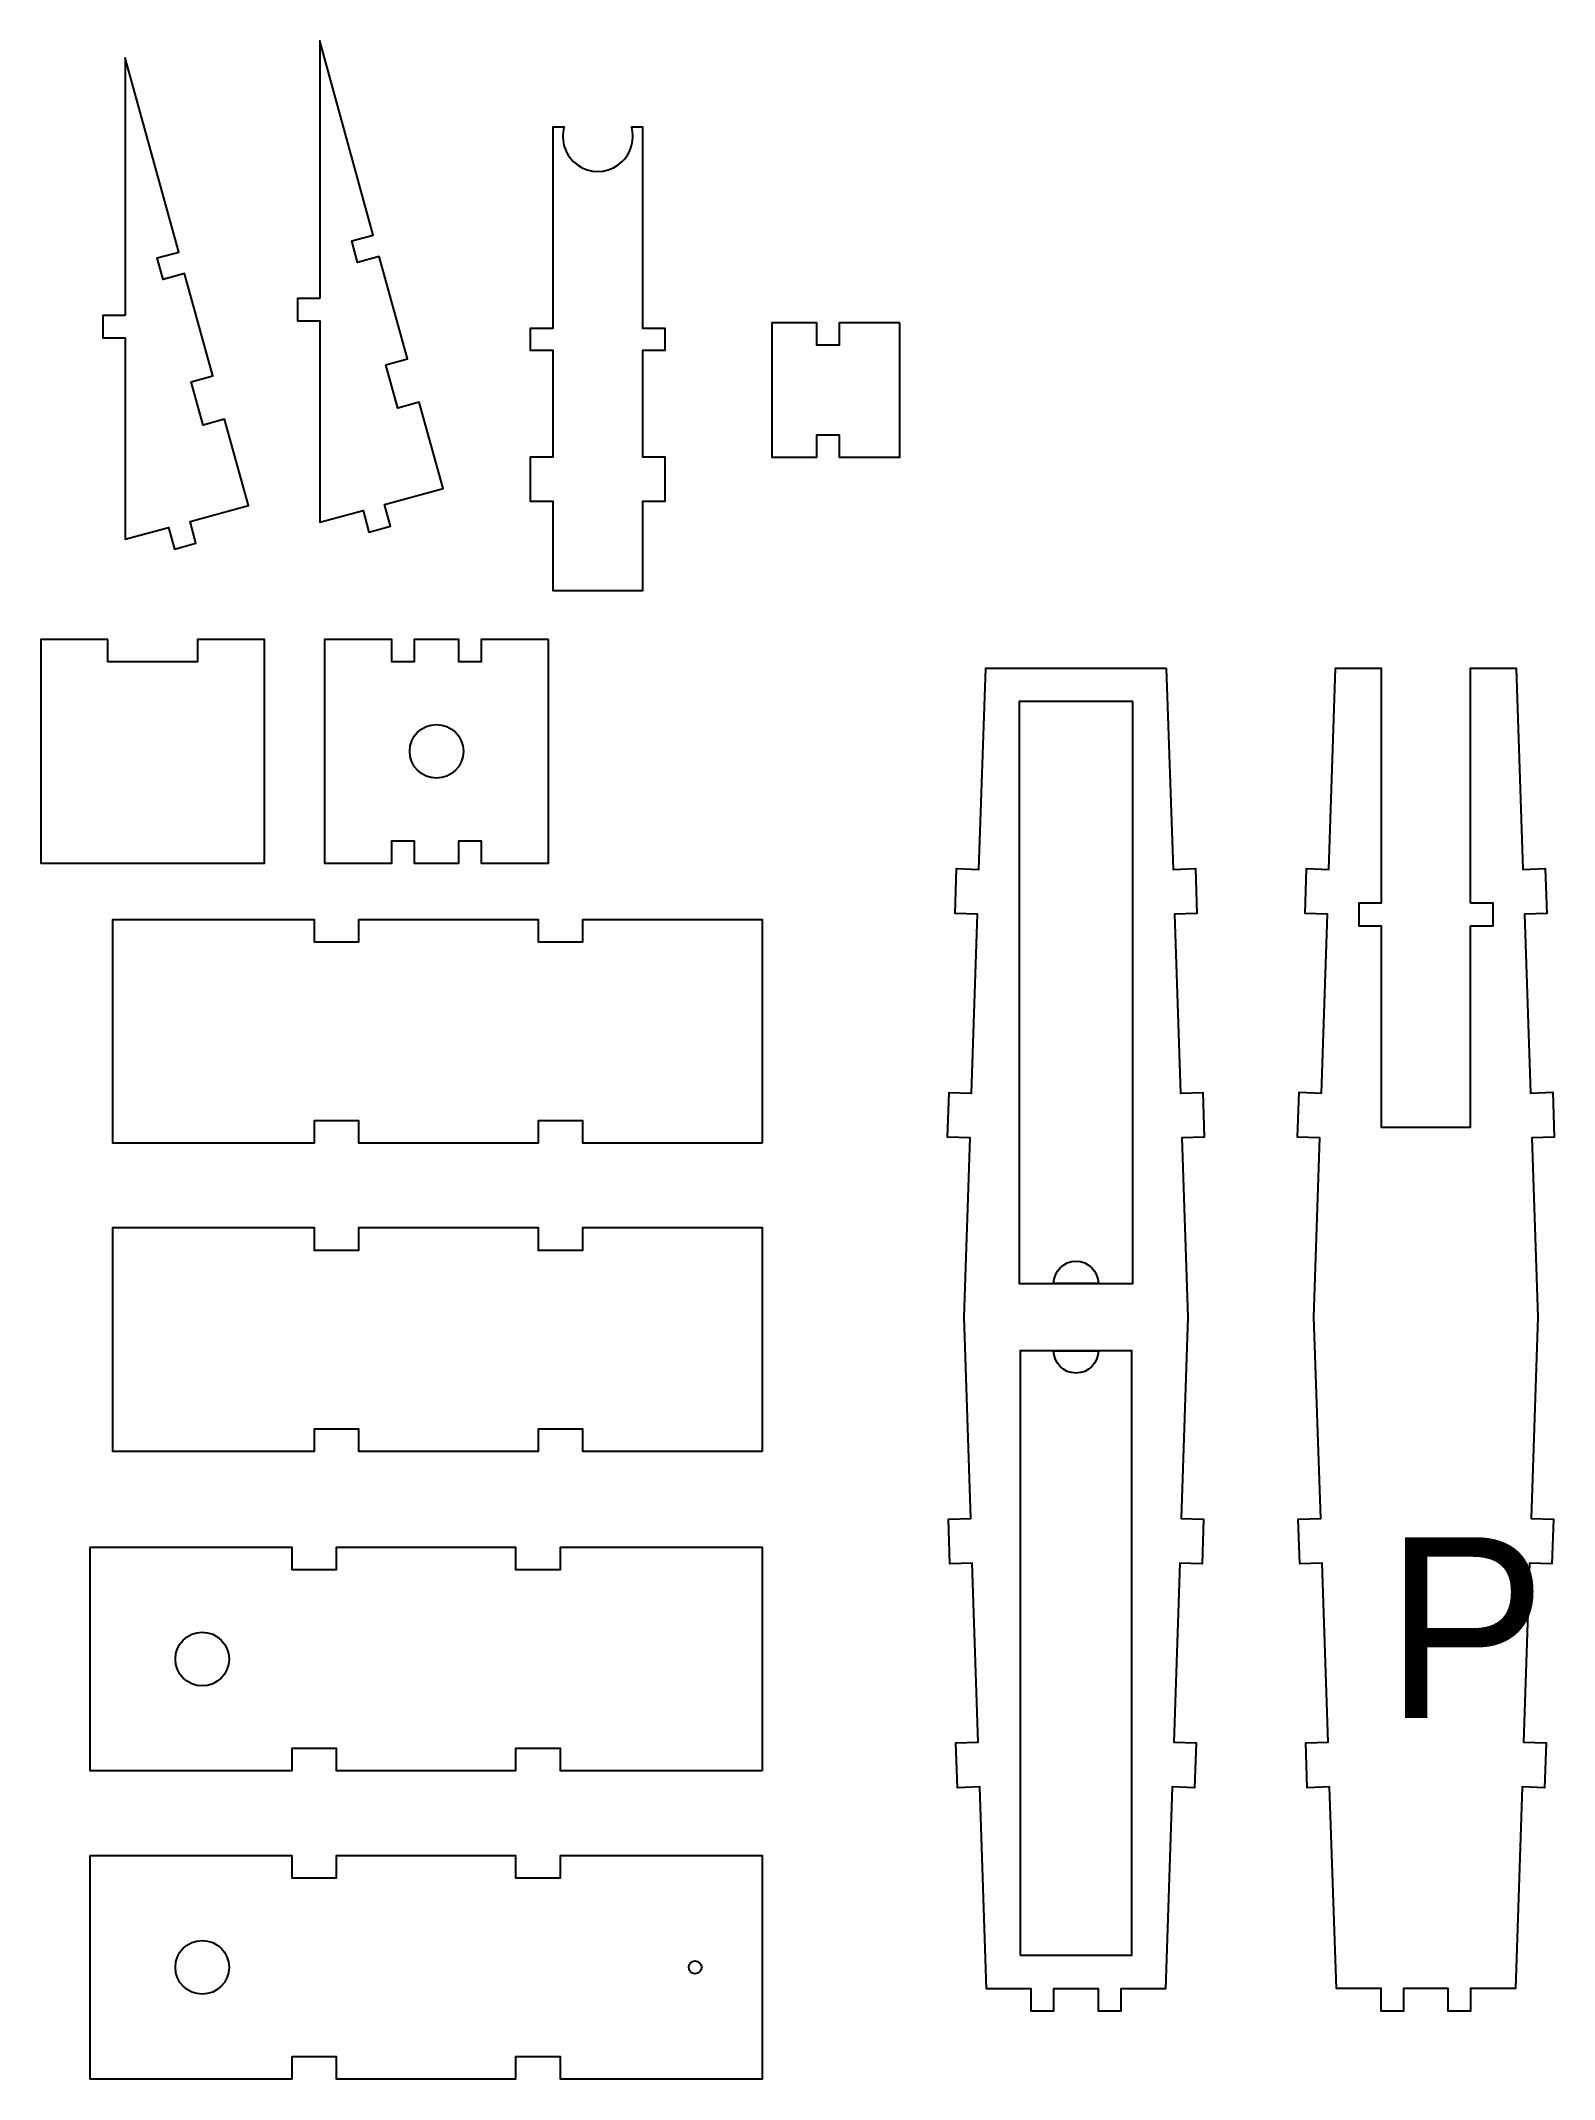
# Model space of a CAD drawing. Header units: inches. Extents: x 1412 to 2088, y -40 to 870.
import ezdxf

# ---------------------------------------------------------------- set-up
doc = ezdxf.new("R2010")
doc.units = ezdxf.units.IN
doc.header["$MEASUREMENT"] = 0
doc.styles.add('Engraving', font='Gill Sans.ttf')

msp = doc.modelspace()

# ---------------------------------------------------------------- linework, layer by layer
for points in [[(1537.12, 755.11), (1527.12, 755.11), (1527.12, 745.11), (1537.12, 745.11), (1537.12, 655.11), (1556.41, 660.41), (1559.06, 650.77), (1568.7, 653.42), (1566.05, 663.06), (1592.12, 670.23), (1581.52, 708.8), (1571.87, 706.15), (1566.57, 725.43), (1576.21, 728.08), (1563.64, 773.81), (1554, 771.16), (1551.34, 780.8), (1560.99, 783.45), (1537.12, 870.23)], [(1450.19, 747.51), (1440.19, 747.51), (1440.19, 737.51), (1450.19, 737.51), (1450.19, 647.51), (1469.47, 652.82), (1472.12, 643.17), (1481.76, 645.82), (1479.11, 655.47), (1505.19, 662.64), (1494.58, 701.21), (1484.94, 698.55), (1479.64, 717.84), (1489.28, 720.49), (1476.7, 766.22), (1467.06, 763.57), (1464.41, 773.21), (1474.05, 775.86), (1450.19, 862.64)], [(1796.11, 744.22), (1769.07, 744.22), (1769.07, 734.22), (1759.07, 734.22), (1759.07, 744.22), (1739.07, 744.22), (1739.07, 684.22), (1759.07, 684.22), (1759.07, 694.22), (1769.07, 694.22), (1769.07, 684.22), (1796.11, 684.22)], [(1442.45, 602.79), (1412.45, 602.79), (1412.45, 502.79), (1512.45, 502.79), (1512.45, 602.79), (1482.45, 602.79), (1482.45, 592.79), (1442.45, 592.79)], [(1639.23, 602.79), (1609.23, 602.79), (1609.23, 592.79), (1599.23, 592.79), (1599.23, 602.79), (1579.23, 602.79), (1579.23, 592.79), (1569.23, 592.79), (1569.23, 602.79), (1539.23, 602.79), (1539.23, 502.79), (1569.23, 502.79), (1569.23, 512.79), (1579.23, 512.79), (1579.23, 502.79), (1599.23, 502.79), (1599.23, 512.79), (1609.23, 512.79), (1609.23, 502.79), (1639.23, 502.79)], [(1915.21, 590.01), (1918.21, 500.06), (1928.2, 500.39), (1928.87, 480.4), (1918.87, 480.07), (1921.54, 400.11), (1931.53, 400.44), (1932.2, 380.46), (1922.2, 380.12), (1924.87, 300), (1921.88, 210.05), (1931.87, 209.72), (1931.2, 189.73), (1921.21, 190.06), (1918.55, 110.11), (1928.54, 109.77), (1927.87, 89.78), (1917.88, 90.12), (1914.87, 0), (1894.87, 0), (1894.87, -10), (1884.87, -10), (1884.87, 0), (1864.87, 0), (1864.87, -10), (1854.87, -10), (1854.87, 0), (1834.87, 0), (1831.87, 90.12), (1821.88, 89.78), (1821.21, 109.77), (1831.2, 110.11), (1828.54, 190.06), (1818.55, 189.73), (1817.88, 209.72), (1827.87, 210.05), (1824.87, 300), (1827.55, 380.12), (1817.55, 380.46), (1818.22, 400.44), (1828.21, 400.11), (1830.88, 480.07), (1820.88, 480.4), (1821.55, 500.39), (1831.54, 500.06), (1834.54, 590.01)], [(2051.17, 484.88), (2051.17, 590.01), (2071.51, 590.01), (2074.51, 500.06), (2084.5, 500.39), (2085.17, 480.41), (2075.17, 480.07), (2077.84, 400.12), (2087.83, 400.45), (2088.5, 380.46), (2078.5, 380.13), (2081.17, 300.01), (2078.18, 210.06), (2088.17, 209.72), (2087.5, 189.73), (2077.51, 190.07), (2074.84, 110.11), (2084.84, 109.78), (2084.17, 89.79), (2074.18, 90.12), (2071.17, 0.01), (2051.17, 0.01), (2051.17, -9.99), (2041.17, -9.99), (2041.17, 0.01), (2021.17, 0.01), (2021.17, -9.99), (2011.17, -9.99), (2011.17, 0.01), (1991.17, 0.01), (1988.17, 90.12), (1978.18, 89.79), (1977.51, 109.78), (1987.5, 110.11), (1984.84, 190.07), (1974.84, 189.73), (1974.18, 209.72), (1984.17, 210.06), (1981.17, 300.01), (1983.84, 380.13), (1973.85, 380.46), (1974.52, 400.45), (1984.51, 400.12), (1987.18, 480.07), (1977.18, 480.41), (1977.85, 500.39), (1987.84, 500.06), (1990.84, 590.01), (2011.17, 590.01), (2011.17, 484.88), (2001.17, 484.88), (2001.17, 474.88), (2011.17, 474.88), (2011.17, 384.88), (2051.17, 384.88), (2051.17, 474.88), (2061.17, 474.88), (2061.17, 484.88)], [(1900.21, 575), (1849.54, 575), (1849.54, 315), (1900.21, 315)], [(1734.74, 377.67), (1654.57, 377.67), (1654.57, 387.67), (1634.57, 387.67), (1634.57, 377.67), (1554.57, 377.67), (1554.57, 387.67), (1534.57, 387.67), (1534.57, 377.67), (1444.57, 377.67), (1444.57, 477.67), (1534.57, 477.67), (1534.57, 467.67), (1554.57, 467.67), (1554.57, 477.67), (1634.57, 477.67), (1634.57, 467.67), (1654.57, 467.67), (1654.57, 477.67), (1734.74, 477.67)], [(1734.74, 240), (1654.57, 240), (1654.57, 250), (1634.57, 250), (1634.57, 240), (1554.57, 240), (1554.57, 250), (1534.57, 250), (1534.57, 240), (1444.57, 240), (1444.57, 340), (1534.57, 340), (1534.57, 330), (1554.57, 330), (1554.57, 340), (1634.57, 340), (1634.57, 330), (1654.57, 330), (1654.57, 340), (1734.74, 340)], [(1849.87, 15), (1899.87, 15), (1899.87, 285), (1849.87, 285)], [(1734.74, 97.27), (1644.57, 97.27), (1644.57, 107.27), (1624.57, 107.27), (1624.57, 97.27), (1544.57, 97.27), (1544.57, 107.27), (1524.57, 107.27), (1524.57, 97.27), (1434.57, 97.27), (1434.57, 197.27), (1524.57, 197.27), (1524.57, 187.27), (1544.57, 187.27), (1544.57, 197.27), (1624.57, 197.27), (1624.57, 187.27), (1644.57, 187.27), (1644.57, 197.27), (1734.74, 197.27)], [(1434.57, 59.54), (1524.57, 59.54), (1524.57, 49.54), (1544.57, 49.54), (1544.57, 59.54), (1624.57, 59.54), (1624.57, 49.54), (1644.57, 49.54), (1644.57, 59.54), (1734.74, 59.54), (1734.74, -40.46), (1644.57, -40.46), (1644.57, -30.46), (1624.57, -30.46), (1624.57, -40.46), (1544.57, -40.46), (1544.57, -30.46), (1524.57, -30.46), (1524.57, -40.46), (1434.57, -40.46)]]:
    msp.add_lwpolyline(points, close=True)
for points in [[(1676.27, 831.85), (1681.27, 831.85), (1681.27, 741.85), (1691.27, 741.85), (1691.27, 731.85), (1681.27, 731.85), (1681.27, 684.42), (1691.27, 684.42), (1691.27, 664.42), (1681.27, 664.42), (1681.27, 624.42), (1641.27, 624.42), (1641.27, 664.42), (1631.27, 664.42), (1631.27, 684.42), (1641.27, 684.42), (1641.27, 731.85), (1631.27, 731.85), (1631.27, 741.85), (1641.27, 741.85), (1641.27, 831.85), (1646.27, 831.85, 1.333333)], [(1884.87, 315), (1864.87, 315, -1)], [(1864.87, 285), (1884.87, 285, -1)]]:
    msp.add_lwpolyline(points, format="xyb", close=True)
for centre, radius in [((1589.23, 552.79), 12), ((1484.57, 147.27), 12), ((1484.57, 9.54), 12), ((1704.74, 9.54), 2.85)]:
    msp.add_circle(centre, radius)

# ---------------------------------------------------------------- texts
at = {"insert": (2025.28, 201.7), "char_height": 80.7271, "attachment_point": 1, "style": 'Engraving'}
msp.add_mtext_dynamic_manual_height_columns('\\pi-12.336;{\\fAvenir|b0|i0|c0|p0;P}', width=25.4983, gutter_width=50, heights=[0], dxfattribs=at)

doc.saveas('drawing.dxf')
